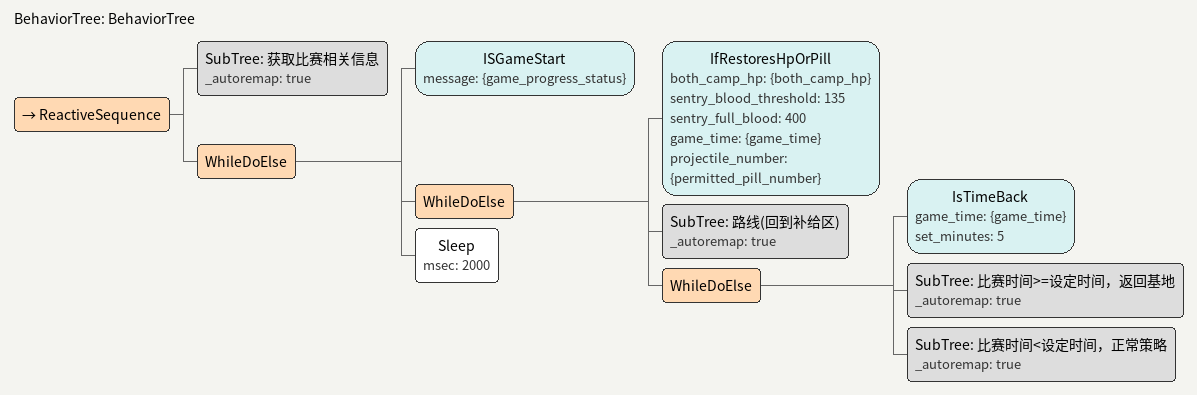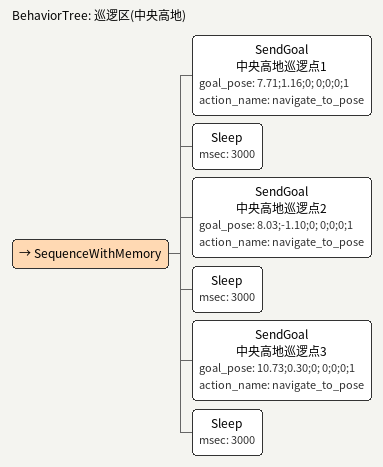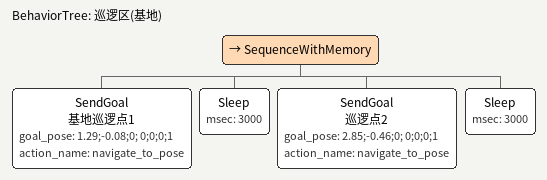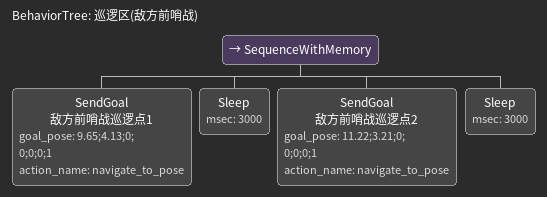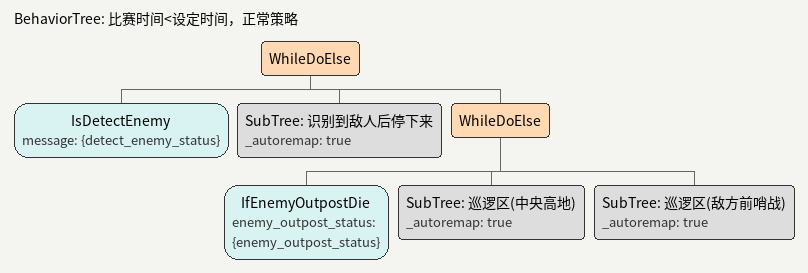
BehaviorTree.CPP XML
<BehaviorTree ID="BehaviorTree">
  <ReactiveSequence>
    <SubTree ID="获取比赛相关信息" _autoremap="true"/>
    <WhileDoElse>
      <ISGameStart message="{game_progress_status}"/>
      <WhileDoElse>
        <IfRestoresHpOrPill both_camp_hp="{both_camp_hp}" sentry_blood_threshold="135" sentry_full_blood="400" game_time="{game_time}" projectile_number="{permitted_pill_number}"/>
        <SubTree ID="路线(回到补给区)" _autoremap="true"/>
        <WhileDoElse>
          <IsTimeBack game_time="{game_time}" set_minutes="5"/>
          <SubTree ID="比赛时间>=设定时间，返回基地" _autoremap="true"/>
          <SubTree ID="比赛时间&lt;设定时间，正常策略" _autoremap="true"/>
        </WhileDoElse>
      </WhileDoElse>
      <Sleep msec="2000"/>
    </WhileDoElse>
  </ReactiveSequence>
</BehaviorTree>

<BehaviorTree ID="巡逻区(中央高地)">
  <SequenceWithMemory>
    <SendGoal name="中央高地巡逻点1" goal_pose="7.71;1.16;0; 0;0;0;1" action_name="navigate_to_pose"/>
    <Sleep msec="3000"/>
    <SendGoal name="中央高地巡逻点2" goal_pose="8.03;-1.10;0; 0;0;0;1" action_name="navigate_to_pose"/>
    <Sleep msec="3000"/>
    <SendGoal name="中央高地巡逻点3" goal_pose="10.73;0.30;0; 0;0;0;1" action_name="navigate_to_pose"/>
    <Sleep msec="3000"/>
  </SequenceWithMemory>
</BehaviorTree>

<BehaviorTree ID="巡逻区(基地)">
  <SequenceWithMemory>
    <SendGoal name="基地巡逻点1" goal_pose="1.29;-0.08;0; 0;0;0;1" action_name="navigate_to_pose"/>
    <Sleep msec="3000"/>
    <SendGoal name="巡逻点2" goal_pose="2.85;-0.46;0; 0;0;0;1" action_name="navigate_to_pose"/>
    <Sleep msec="3000"/>
  </SequenceWithMemory>
</BehaviorTree>

<BehaviorTree ID="巡逻区(敌方前哨战)">
  <SequenceWithMemory>
    <SendGoal name="敌方前哨战巡逻点1" goal_pose="9.65;4.13;0; 0;0;0;1" action_name="navigate_to_pose"/>
    <Sleep msec="3000"/>
    <SendGoal name="敌方前哨战巡逻点2" goal_pose="11.22;3.21;0; 0;0;0;1" action_name="navigate_to_pose"/>
    <Sleep msec="3000"/>
  </SequenceWithMemory>
</BehaviorTree>

<BehaviorTree ID="比赛时间&lt;设定时间，正常策略">
  <WhileDoElse>
    <IsDetectEnemy message="{detect_enemy_status}"/>
    <SubTree ID="识别到敌人后停下来" _autoremap="true"/>
    <WhileDoElse>
      <IfEnemyOutpostDie enemy_outpost_status="{enemy_outpost_status}"/>
      <SubTree ID="巡逻区(中央高地)" _autoremap="true"/>
      <SubTree ID="巡逻区(敌方前哨战)" _autoremap="true"/>
    </WhileDoElse>
  </WhileDoElse>
</BehaviorTree>
